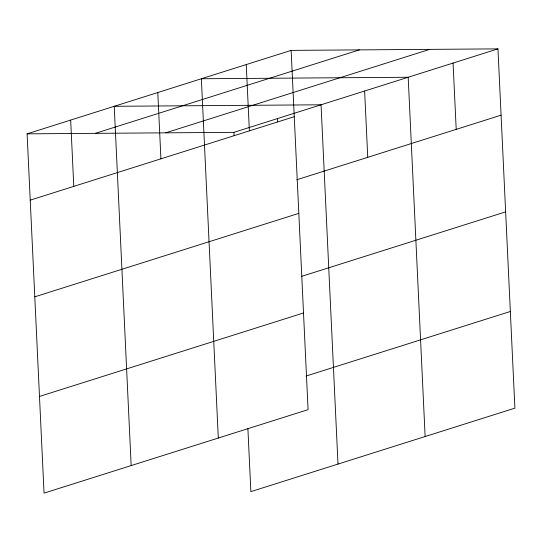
<?xml version="1.0" encoding="UTF-8"?>
<svg xmlns="http://www.w3.org/2000/svg" width="542" height="542" viewBox="0 0 542 542"><rect width="100%" height="100%" fill="white"/><g stroke="black" fill="none" stroke-linecap="round" stroke-linejoin="round"><path stroke-width="0.81" d="M291.129 50.379L308.073 409.657L44.044 493.125L27.1 133.847L291.129 50.379L497.956 48.875L514.9 408.153L250.871 491.621L247.897 428.566M95.351 133.346L359.38 49.884M165.676 132.837L429.704 49.369M27.1 133.847L233.927 132.343L497.956 48.875M30.223 200.147L294.259 116.679M296.752 179.768L501.086 115.175M34.783 296.826L298.818 213.365M301.311 276.454L505.645 211.861M39.485 396.439L303.513 312.978M306.013 376.067L510.34 311.474M453.071 63.062L456.201 129.362M425.131 436.534L408.187 77.255L201.36 78.759L218.304 438.038M364.624 91.022L367.747 157.322M337.998 464.081L321.054 104.796L114.227 106.3L131.171 465.585M277.49 118.569L277.653 121.923M246.244 64.566L249.374 130.866M233.927 132.343L234.083 135.696M157.797 92.526L160.92 158.826M70.663 120.073L73.793 186.373"/></g></svg>
